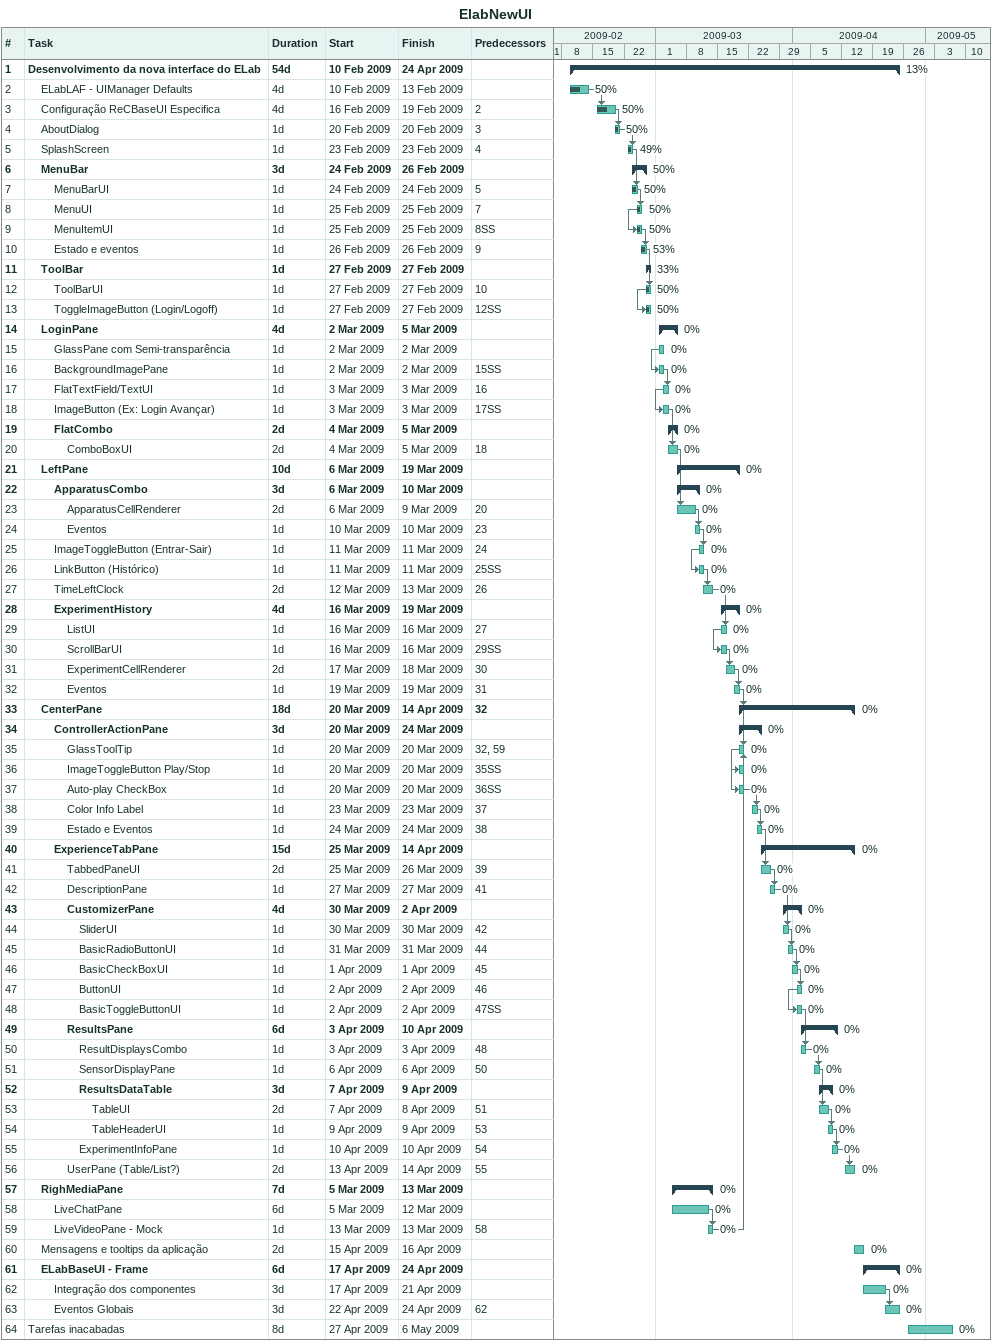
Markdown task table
ElabNewUI

| ID | Level | Task | Duration | Start | Finish | Predecessors | % complete |
|---|---|---|---|---|---|---|---|
| 1 | 1 | **Desenvolvimento da nova interface do ELab** | 54d | 2009-02-10 | 2009-04-24 |  | 13 |
| 2 | 2 | ELabLAF - UIManager Defaults | 4d | 2009-02-10 | 2009-02-13 |  | 50 |
| 3 | 2 | Configuração ReCBaseUI Especifica | 4d | 2009-02-16 | 2009-02-19 | 2 | 50 |
| 4 | 2 | AboutDialog | 1d | 2009-02-20 | 2009-02-20 | 3 | 50 |
| 5 | 2 | SplashScreen | 1d | 2009-02-23 | 2009-02-23 | 4 | 49 |
| 6 | 2 | **MenuBar** | 3d | 2009-02-24 | 2009-02-26 |  | 50 |
| 7 | 3 | MenuBarUI | 1d | 2009-02-24 | 2009-02-24 | 5 | 50 |
| 8 | 3 | MenuUI | 1d | 2009-02-25 | 2009-02-25 | 7 | 50 |
| 9 | 3 | MenuItemUI | 1d | 2009-02-25 | 2009-02-25 | 8SS | 50 |
| 10 | 3 | Estado e eventos | 1d | 2009-02-26 | 2009-02-26 | 9 | 53 |
| 11 | 2 | **ToolBar** | 1d | 2009-02-27 | 2009-02-27 |  | 33 |
| 12 | 3 | ToolBarUI | 1d | 2009-02-27 | 2009-02-27 | 10 | 50 |
| 13 | 3 | ToggleImageButton (Login/Logoff) | 1d | 2009-02-27 | 2009-02-27 | 12SS | 50 |
| 14 | 2 | **LoginPane** | 4d | 2009-03-02 | 2009-03-05 |  | 0 |
| 15 | 3 | GlassPane com Semi-transparência | 1d | 2009-03-02 | 2009-03-02 |  | 0 |
| 16 | 3 | BackgroundImagePane | 1d | 2009-03-02 | 2009-03-02 | 15SS | 0 |
| 17 | 3 | FlatTextField/TextUI | 1d | 2009-03-03 | 2009-03-03 | 16 | 0 |
| 18 | 3 | ImageButton (Ex: Login Avançar) | 1d | 2009-03-03 | 2009-03-03 | 17SS | 0 |
| 19 | 3 | **FlatCombo** | 2d | 2009-03-04 | 2009-03-05 |  | 0 |
| 20 | 4 | ComboBoxUI | 2d | 2009-03-04 | 2009-03-05 | 18 | 0 |
| 21 | 2 | **LeftPane** | 10d | 2009-03-06 | 2009-03-19 |  | 0 |
| 22 | 3 | **ApparatusCombo** | 3d | 2009-03-06 | 2009-03-10 |  | 0 |
| 23 | 4 | ApparatusCellRenderer | 2d | 2009-03-06 | 2009-03-09 | 20 | 0 |
| 24 | 4 | Eventos | 1d | 2009-03-10 | 2009-03-10 | 23 | 0 |
| 25 | 3 | ImageToggleButton (Entrar-Sair) | 1d | 2009-03-11 | 2009-03-11 | 24 | 0 |
| 26 | 3 | LinkButton (Histórico) | 1d | 2009-03-11 | 2009-03-11 | 25SS | 0 |
| 27 | 3 | TimeLeftClock | 2d | 2009-03-12 | 2009-03-13 | 26 | 0 |
| 28 | 3 | **ExperimentHistory** | 4d | 2009-03-16 | 2009-03-19 |  | 0 |
| 29 | 4 | ListUI | 1d | 2009-03-16 | 2009-03-16 | 27 | 0 |
| 30 | 4 | ScrollBarUI | 1d | 2009-03-16 | 2009-03-16 | 29SS | 0 |
| 31 | 4 | ExperimentCellRenderer | 2d | 2009-03-17 | 2009-03-18 | 30 | 0 |
| 32 | 4 | Eventos | 1d | 2009-03-19 | 2009-03-19 | 31 | 0 |
| 33 | 2 | **CenterPane** | 18d | 2009-03-20 | 2009-04-14 | 32 | 0 |
| 34 | 3 | **ControllerActionPane** | 3d | 2009-03-20 | 2009-03-24 |  | 0 |
| 35 | 4 | GlassToolTip | 1d | 2009-03-20 | 2009-03-20 | 32, 59 | 0 |
| 36 | 4 | ImageToggleButton Play/Stop | 1d | 2009-03-20 | 2009-03-20 | 35SS | 0 |
| 37 | 4 | Auto-play CheckBox | 1d | 2009-03-20 | 2009-03-20 | 36SS | 0 |
| 38 | 4 | Color Info Label | 1d | 2009-03-23 | 2009-03-23 | 37 | 0 |
| 39 | 4 | Estado e Eventos | 1d | 2009-03-24 | 2009-03-24 | 38 | 0 |
| 40 | 3 | **ExperienceTabPane** | 15d | 2009-03-25 | 2009-04-14 |  | 0 |
| 41 | 4 | TabbedPaneUI | 2d | 2009-03-25 | 2009-03-26 | 39 | 0 |
| 42 | 4 | DescriptionPane | 1d | 2009-03-27 | 2009-03-27 | 41 | 0 |
| 43 | 4 | **CustomizerPane** | 4d | 2009-03-30 | 2009-04-02 |  | 0 |
| 44 | 5 | SliderUI | 1d | 2009-03-30 | 2009-03-30 | 42 | 0 |
| 45 | 5 | BasicRadioButtonUI | 1d | 2009-03-31 | 2009-03-31 | 44 | 0 |
| 46 | 5 | BasicCheckBoxUI | 1d | 2009-04-01 | 2009-04-01 | 45 | 0 |
| 47 | 5 | ButtonUI | 1d | 2009-04-02 | 2009-04-02 | 46 | 0 |
| 48 | 5 | BasicToggleButtonUI | 1d | 2009-04-02 | 2009-04-02 | 47SS | 0 |
| 49 | 4 | **ResultsPane** | 6d | 2009-04-03 | 2009-04-10 |  | 0 |
| 50 | 5 | ResultDisplaysCombo | 1d | 2009-04-03 | 2009-04-03 | 48 | 0 |
| 51 | 5 | SensorDisplayPane | 1d | 2009-04-06 | 2009-04-06 | 50 | 0 |
| 52 | 5 | **ResultsDataTable** | 3d | 2009-04-07 | 2009-04-09 |  | 0 |
| 53 | 6 | TableUI | 2d | 2009-04-07 | 2009-04-08 | 51 | 0 |
| 54 | 6 | TableHeaderUI | 1d | 2009-04-09 | 2009-04-09 | 53 | 0 |
| 55 | 5 | ExperimentInfoPane | 1d | 2009-04-10 | 2009-04-10 | 54 | 0 |
| 56 | 4 | UserPane (Table/List?) | 2d | 2009-04-13 | 2009-04-14 | 55 | 0 |
| 57 | 2 | **RighMediaPane** | 7d | 2009-03-05 | 2009-03-13 |  | 0 |
| 58 | 3 | LiveChatPane | 6d | 2009-03-05 | 2009-03-12 |  | 0 |
| 59 | 3 | LiveVideoPane - Mock | 1d | 2009-03-13 | 2009-03-13 | 58 | 0 |
| 60 | 2 | Mensagens e tooltips da aplicação | 2d | 2009-04-15 | 2009-04-16 |  | 0 |
| 61 | 2 | **ELabBaseUI - Frame** | 6d | 2009-04-17 | 2009-04-24 |  | 0 |
| 62 | 3 | Integração dos componentes | 3d | 2009-04-17 | 2009-04-21 |  | 0 |
| 63 | 3 | Eventos Globais | 3d | 2009-04-22 | 2009-04-24 | 62 | 0 |
| 64 | 1 | Tarefas inacabadas | 8d | 2009-04-27 | 2009-05-06 |  | 0 |
